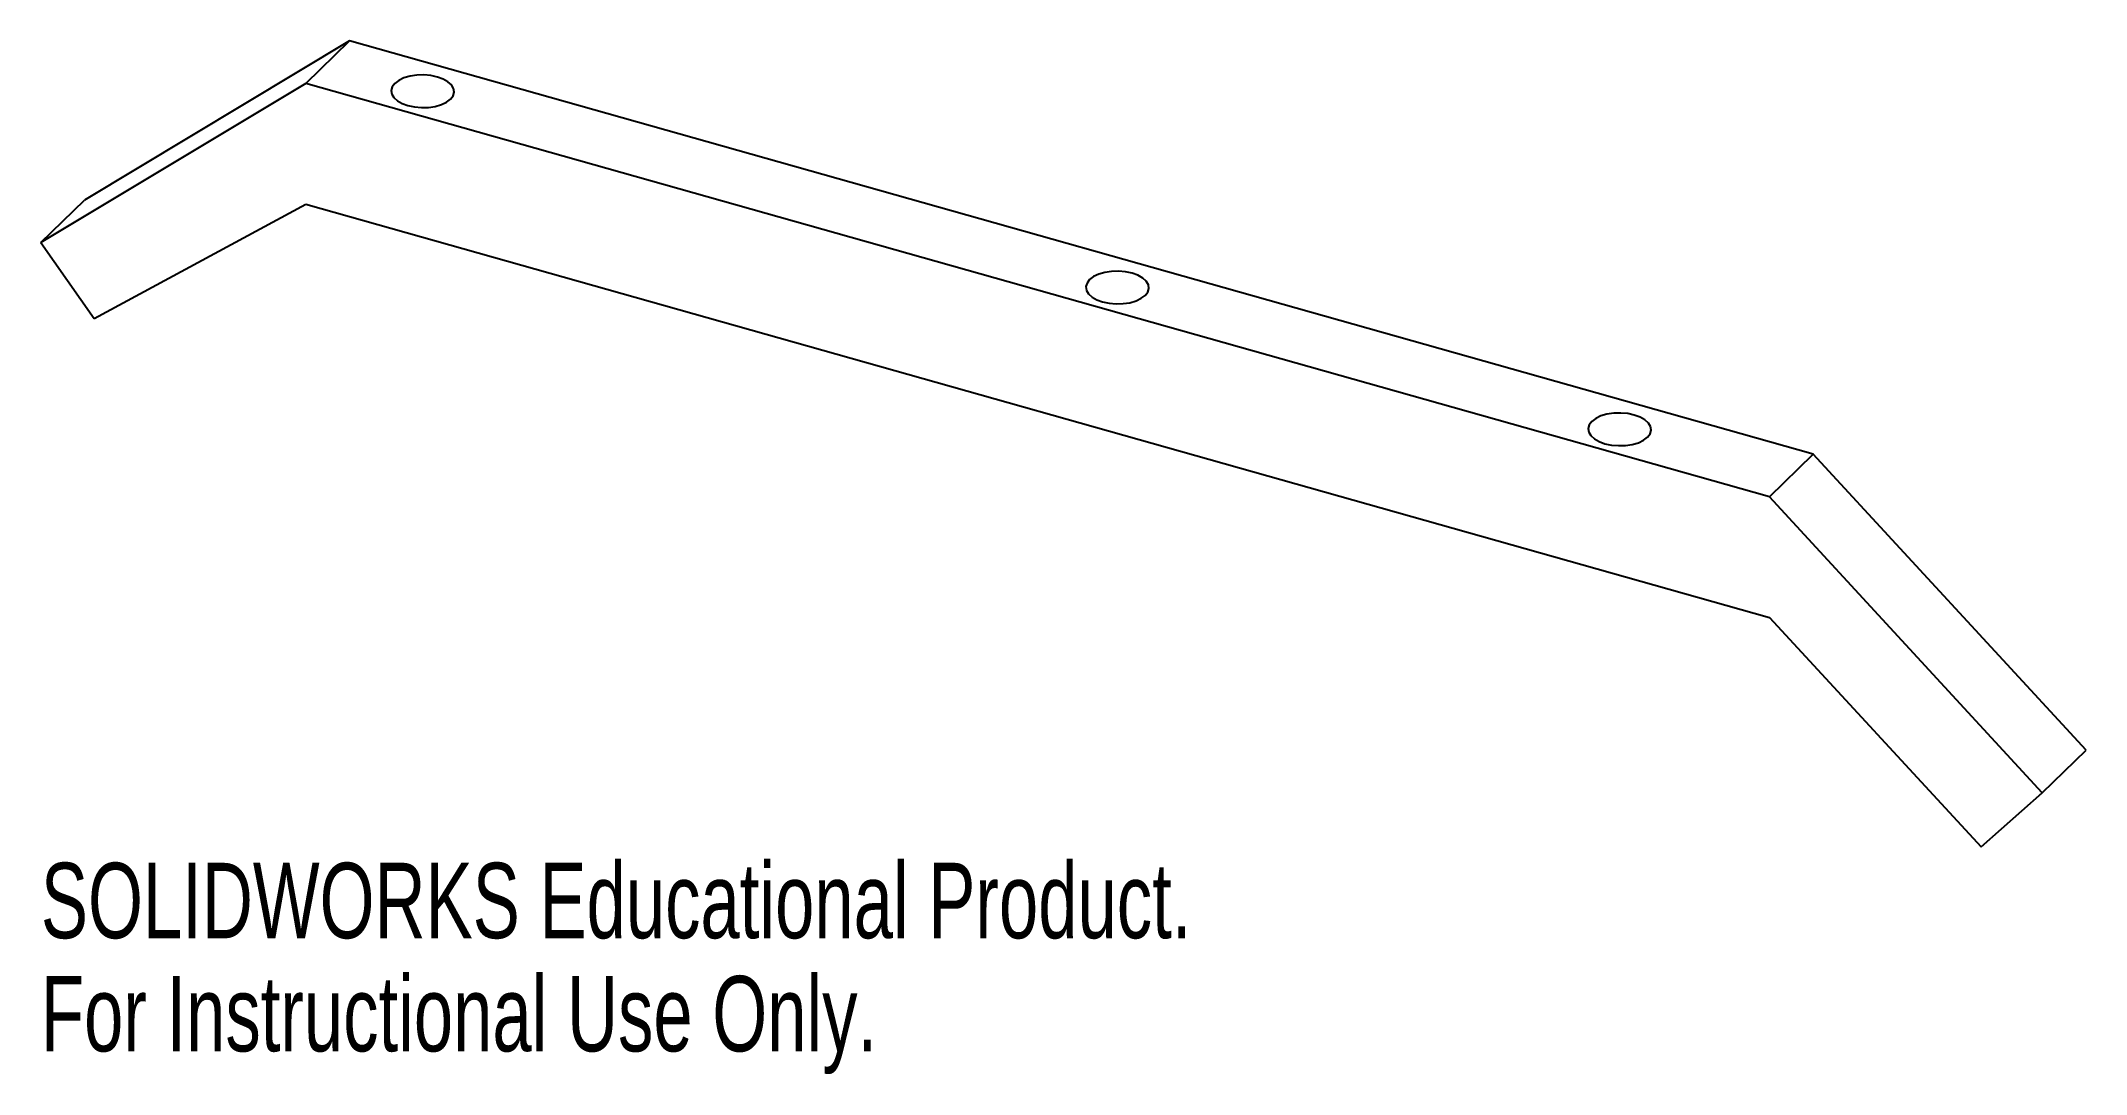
# Paper-space layout '_Trimetric' of a CAD drawing. Header units: millimetres. Extents: x -70 to 61, y -45 to 21.
import ezdxf

# ---------------------------------------------------------------- set-up
doc = ezdxf.new("R2010")
doc.units = ezdxf.units.MM
doc.styles.add('SLDTEXTSTYLE0', font='TXT', dxfattribs={"width": 0.7})

psp = doc.layouts.new('_Trimetric')

# ---------------------------------------------------------------- linework, layer by layer
at = {"color": 7, "linetype": 'Continuous', "lineweight": 25}
for p, q in [((-50.62, 21.4), (-67.58, 11.2)), ((-53.42, 18.66), (-50.62, 21.4)), ((43.13, -5.09), (-50.62, 21.4)), ((-53.42, 18.66), (-70.38, 8.47)), ((40.33, -7.82), (-53.42, 18.66)), ((-70.38, 8.47), (-67.58, 11.2)), ((-66.97, 3.6), (-53.42, 10.94)), ((-53.42, 10.94), (40.33, -15.55)), ((-70.38, 8.47), (-66.97, 3.6)), ((40.33, -7.82), (43.13, -5.09)), ((60.6, -24.05), (43.13, -5.09)), ((57.8, -26.78), (40.33, -7.82)), ((40.33, -15.55), (53.88, -30.25)), ((57.8, -26.78), (60.6, -24.05)), ((53.88, -30.25), (57.8, -26.78))]:
    psp.add_line(p, q, dxfattribs=at)
at = {"color": 7, "linetype": 'Continuous', "lineweight": 25, "flags": 128}
for points in [[(-47.72, 18.67), (-47.88, 18.45), (-47.95, 18.22), (-47.91, 17.99), (-47.78, 17.76), (-47.55, 17.55), (-47.25, 17.38), (-46.87, 17.25), (-46.45, 17.16), (-46.01, 17.12), (-45.56, 17.13), (-45.12, 17.2), (-44.73, 17.31), (-44.4, 17.47), (-44.15, 17.66), (-43.98, 17.88), (-43.92, 18.11), (-43.95, 18.34), (-44.08, 18.57), (-44.31, 18.77), (-44.62, 18.95), (-44.99, 19.08), (-45.41, 19.17), (-45.86, 19.21), (-46.31, 19.2), (-46.74, 19.13), (-47.13, 19.02), (-47.46, 18.86), (-47.72, 18.67)], [(-3.22, 6.1), (-3.38, 5.88), (-3.45, 5.65), (-3.42, 5.41), (-3.28, 5.19), (-3.06, 4.98), (-2.75, 4.81), (-2.38, 4.67), (-1.96, 4.58), (-1.51, 4.54), (-1.06, 4.56), (-0.63, 4.62), (-0.24, 4.74), (0.09, 4.9), (0.35, 5.09), (0.51, 5.3), (0.58, 5.54), (0.55, 5.77), (0.41, 6), (0.19, 6.2), (-0.12, 6.38), (-0.49, 6.51), (-0.91, 6.6), (-1.36, 6.64), (-1.81, 6.62), (-2.24, 6.56), (-2.63, 6.44), (-2.96, 6.29), (-3.22, 6.1)], [(28.95, -2.99), (28.78, -3.21), (28.71, -3.44), (28.75, -3.68), (28.88, -3.9), (29.11, -4.11), (29.42, -4.28), (29.79, -4.42), (30.21, -4.5), (30.66, -4.54), (31.11, -4.53), (31.54, -4.46), (31.93, -4.35), (32.26, -4.19), (32.51, -4), (32.68, -3.78), (32.75, -3.55), (32.71, -3.32), (32.58, -3.09), (32.35, -2.89), (32.05, -2.71), (31.67, -2.58), (31.25, -2.49), (30.8, -2.45), (30.35, -2.46), (29.92, -2.53), (29.53, -2.64), (29.2, -2.8), (28.95, -2.99)]]:
    psp.add_lwpolyline(points, dxfattribs=at)

# ---------------------------------------------------------------- texts
at = {"color": 7, "linetype": 'Continuous', "char_height": 4.8336, "attachment_point": 1, "style": 'SLDTEXTSTYLE0'}
for s, insert in [('SOLIDWORKS Educational Product.', (-70.38, -31.27)), ('For Instructional Use Only.', (-70.38, -38.52))]:
    psp.add_mtext(s, dxfattribs=dict(at, insert=insert))

doc.saveas('drawing.dxf')
